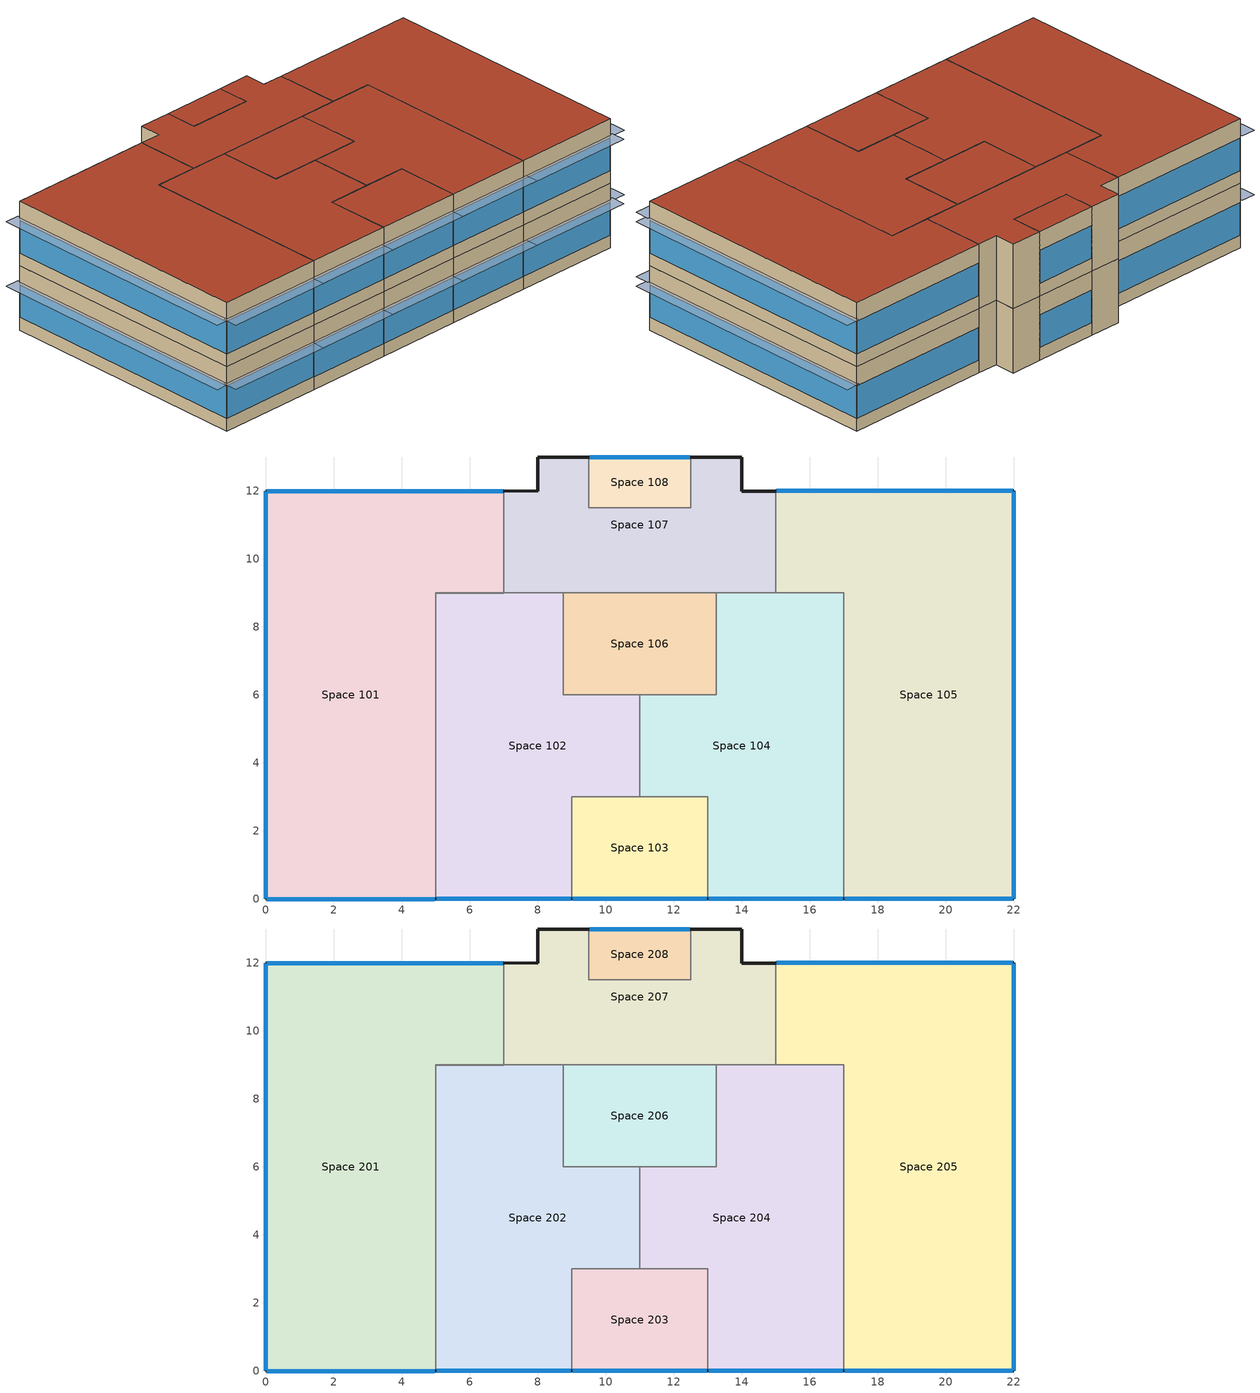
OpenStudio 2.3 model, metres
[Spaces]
Space 101
 floor ground: 7,12 7,9 5,9 5,0 0,0 0,12 z0
 wall outside: 7,12 0,12 0,0 5,0 z0:3
 wall to Space 107: 7,9 7,12 z0:3
 wall to Space 102: 5,0 5,9 7,9 z0:3
 window: 0,11.97 0,0.03 / 6.97,12 0.03,12 z0.6:2.11; 0.03,0 4.97,0 z0.6:2.12
Space 102
 floor ground: 5,9 8.75,9 8.75,6 11,6 11,3 9,3 9,0 5,0 z0
 wall outside: 5,0 9,0 z0:3
 wall to Space 107: 8.75,9 7,9 z0:3
 wall to Space 106: 11,6 8.75,6 8.75,9 z0:3
 wall to Space 104: 11,3 11,6 z0:3
 wall to Space 103: 9,0 9,3 11,3 z0:3
 window: 5.03,0 8.97,0 z0.6:2.12
Space 103
 floor ground: 13,3 13,0 9,0 9,3 z0
 wall outside: 9,0 13,0 z0:3
 wall to Space 104: 13,0 13,3 11,3 z0:3
 window: 9.03,0 12.97,0 z0.6:2.12
Space 104
 floor ground: 17,9 17,0 13,0 13,3 11,3 11,6 13.25,6 13.25,9 z0
 wall outside: 13,0 17,0 z0:3
 wall to Space 106: 13.25,9 13.25,6 11,6 z0:3
 wall to Space 107: 15,9 13.25,9 z0:3
 wall to Space 105: 17,0 17,9 15,9 z0:3
 window: 13.03,0 16.97,0 z0.6:2.12
Space 105
 floor ground: 22,12 22,0 17,0 17,9 15,9 15,12 z0
 wall outside: 17,0 22,0 22,12 15,12 z0:3
 wall to Space 107: 15,12 15,9 z0:3
 window: 22,0.03 22,11.97 / 21.97,12 15.03,12 z0.6:2.11; 17.03,0 21.97,0 z0.6:2.12
Space 106
 floor ground: 13.25,9 13.25,6 8.75,6 8.75,9 z0
 wall to Space 107: 13.25,9 8.75,9 z0:3
Space 107
 floor ground: 14,13 14,12 15,12 15,9 7,9 7,12 8,12 8,13 9.5,13 9.5,11.5 12.5,11.5 12.5,13 z0
 wall outside: 9.5,13 8,13 8,12 7,12 / 15,12 14,12 14,13 12.5,13 z0:3
 wall to Space 108: 12.5,13 12.5,11.5 9.5,11.5 9.5,13 z0:3
Space 108
 floor ground: 12.5,13 12.5,11.5 9.5,11.5 9.5,13 z0
 wall outside: 12.5,13 9.5,13 z0:3
 window: 12.47,13 9.53,13 z0.6:2.13
Space 201
 floor to Space 101: 7,12 7,9 5,9 5,0 0,0 0,12 z3
 wall outside: 7,12 0,12 0,0 5,0 z3:6
 wall to Space 207: 7,9 7,12 z3:6
 wall to Space 202: 5,0 5,9 7,9 z3:6
 window: 6.97,12 0.03,12 / 0,11.97 0,0.03 z3.6:5.11; 0.03,0 4.97,0 z3.6:5.12
 roof outside: 5,0 5,9 7,9 7,12 0,12 0,0 z6
Space 202
 floor to Space 102: 8.75,9 8.75,6 11,6 11,3 9,3 9,0 5,0 5,9 z3
 wall outside: 5,0 9,0 z3:6
 wall to Space 207: 8.75,9 7,9 z3:6
 wall to Space 206: 11,6 8.75,6 8.75,9 z3:6
 wall to Space 204: 11,3 11,6 z3:6
 wall to Space 203: 9,0 9,3 11,3 z3:6
 window: 5.03,0 8.97,0 z3.6:5.12
 roof outside: 9,0 9,3 11,3 11,6 8.75,6 8.75,9 5,9 5,0 z6
Space 203
 floor to Space 103: 13,3 13,0 9,0 9,3 z3
 wall outside: 9,0 13,0 z3:6
 wall to Space 204: 13,0 13,3 11,3 z3:6
 window: 9.03,0 12.97,0 z3.6:5.12
 roof outside: 13,0 13,3 9,3 9,0 z6
Space 204
 floor to Space 104: 17,9 17,0 13,0 13,3 11,3 11,6 13.25,6 13.25,9 z3
 wall outside: 13,0 17,0 z3:6
 wall to Space 206: 13.25,9 13.25,6 11,6 z3:6
 wall to Space 207: 15,9 13.25,9 z3:6
 wall to Space 205: 17,0 17,9 15,9 z3:6
 window: 13.03,0 16.97,0 z3.6:5.12
 roof outside: 17,0 17,9 13.25,9 13.25,6 11,6 11,3 13,3 13,0 z6
Space 205
 floor to Space 105: 22,12 22,0 17,0 17,9 15,9 15,12 z3
 wall outside: 17,0 22,0 22,12 15,12 z3:6
 wall to Space 207: 15,12 15,9 z3:6
 window: 22,0.03 22,11.97 / 21.97,12 15.03,12 z3.6:5.11; 17.03,0 21.97,0 z3.6:5.12
 roof outside: 22,0 22,12 15,12 15,9 17,9 17,0 z6
Space 206
 floor to Space 106: 13.25,9 13.25,6 8.75,6 8.75,9 z3
 wall to Space 207: 13.25,9 8.75,9 z3:6
 roof outside: 13.25,6 13.25,9 8.75,9 8.75,6 z6
Space 207
 floor to Space 107: 14,13 14,12 15,12 15,9 7,9 7,12 8,12 8,13 9.5,13 9.5,11.5 12.5,11.5 12.5,13 z3
 wall outside: 9.5,13 8,13 8,12 7,12 / 15,12 14,12 14,13 12.5,13 z3:6
 wall to Space 208: 12.5,13 12.5,11.5 9.5,11.5 9.5,13 z3:6
 roof outside: 15,9 15,12 14,12 14,13 12.5,13 12.5,11.5 9.5,11.5 9.5,13 8,13 8,12 7,12 7,9 z6
Space 208
 floor to Space 108: 12.5,13 12.5,11.5 9.5,11.5 9.5,13 z3
 wall outside: 12.5,13 9.5,13 z3:6
 window: 12.47,13 9.53,13 z3.6:5.13
 roof outside: 12.5,11.5 12.5,13 9.5,13 9.5,11.5 z6
shading: 22.66,-0.13 22.66,12.13 22,12.13 22,-0.13 z5.26; 22.13,-0.67 22.13,0 16.87,0 16.87,-0.67 z5.27; 22.13,-0.67 22.13,0 16.87,0 16.87,-0.67 z2.27; 22.66,-0.13 22.66,12.13 22,12.13 22,-0.13 z2.26; 17.13,-0.67 17.13,0 12.87,0 12.87,-0.67 z5.27; 17.13,-0.67 17.13,0 12.87,0 12.87,-0.67 z2.27; 13.13,-0.67 13.13,0 8.87,0 8.87,-0.67 z5.27; 13.13,-0.67 13.13,0 8.87,0 8.87,-0.67 z2.27; 9.13,-0.67 9.13,0 4.87,0 4.87,-0.67 z5.27; 9.13,-0.67 9.13,0 4.87,0 4.87,-0.67 z2.27; 5.13,-0.67 5.13,0 -0.13,0 -0.13,-0.67 z5.27; 5.13,-0.67 5.13,0 -0.13,0 -0.13,-0.67 z2.27; 0,-0.13 0,12.13 -0.66,12.13 -0.66,-0.13 z5.26; 0,-0.13 0,12.13 -0.66,12.13 -0.66,-0.13 z2.26
[Building]
Building 1: Space Type=189.1-2009 - Office - OpenOffice - CZ4-8; Default Construction Set=189.1-2009 - CZ5 - Office
[Site]
Site 1
[ClimateZones]
Climate Zone Institution Name 1=ASHRAE; Climate Zone Document Name 1=ANSI/ASHRAE Standard 169; Climate Zone Document Year 1=2006; Climate Zone Institution Name 2=CEC; Climate Zone Document Name 2=California Climate Zone Descriptions; Climate Zone Document Year 2=1995
[DefaultConstructionSet]
189.1-2009 - CZ5 - Office: Default Exterior Surface Constructions=Default Surface Constructions 13; Default Interior Surface Constructions=Default Surface Constructions 14; Default Ground Contact Surface Constructions=Default Surface Constructions 15; Default Exterior SubSurface Constructions=Default Sub Surface Constructions 9; Default Interior SubSurface Constructions=Default Sub Surface Constructions 10; Interior Partition Construction=Interior Partition
[DefaultSurfaceConstructions]
Name | Floor Construction | Wall Construction | Roof Ceiling Construction
Default Surface Constructions 13 | ExtSlabCarpet 4in ClimateZone 1-8 | ASHRAE 189.1-2009 ExtWall Mass ClimateZone 5 | ASHRAE 189.1-2009 ExtRoof IEAD ClimateZone 2-5
Default Surface Constructions 14 | Interior Floor | Interior Wall | Interior Ceiling
Default Surface Constructions 15 | ExtSlabCarpet 4in ClimateZone 1-8 | ExtSlabCarpet 4in ClimateZone 1-8 | ExtSlabCarpet 4in ClimateZone 1-8
[Construction]
ExtSlabCarpet 4in ClimateZone 1-8: MAT-CC05 4 HW CONCRETE, CP02 CARPET PAD
Interior Floor: F16 Acoustic tile, F05 Ceiling air space resistance, M11 100mm lightweight concrete
Interior Wall: G01a 19mm gypsum board, F04 Wall air space resistance, G01a 19mm gypsum board
Interior Ceiling: M11 100mm lightweight concrete, F05 Ceiling air space resistance, F16 Acoustic tile
Exterior Door: F08 Metal surface, I01 25mm insulation board
Interior Window: Clear 3mm
Interior Door; Interior Partition: G05 25mm wood
ASHRAE 189.1-2009 ExtRoof IEAD ClimateZone 2-5: Roof Membrane, Roof Insulation [21], Metal Decking
ASHRAE 189.1-2009 ExtWindow ClimateZone 4-5: Theoretical Glass [207]
ASHRAE 189.1-2009 ExtWall Mass ClimateZone 5: 1IN Stucco, 8IN Concrete HW, Wall Insulation [40], 1/2IN Gypsum
[Material] Thermal Absorptance=0.9
Name | Roughness | Thickness {m} | Conductivity {W/m-K} | Density {kg/m3} | Specific Heat {J/kg-K} | Solar Absorptance | Visible Absorptance
MAT-CC05 4 HW CONCRETE | Rough | 0.1016 | 1.311 | 2240 | 836.8 | 0.85 | 0.85
1IN Stucco | Smooth | 0.0253 | 0.6918 | 1858 | 837 | 0.92 | 0.92
8IN Concrete HW | MediumRough | 0.2033 | 1.7296 | 2243 | 837 | 0.65 | 0.65
1/2IN Gypsum | Smooth | 0.0127 | 0.16 | 784.9 | 830 | 0.4 | 0.4
Roof Membrane | VeryRough | 0.0095 | 0.16 | 1121.29 | 1460 | 0.7 | 0.7
Metal Decking | MediumSmooth | 0.0015 | 45.006 | 7680 | 418.4 | 0.6 | 0.6
F16 Acoustic tile | MediumSmooth | 0.0191 | 0.06 | 368 | 590 | 0.3 | 0.3
M11 100mm lightweight concrete | MediumRough | 0.1016 | 0.53 | 1280 | 840 | 0.5 | 0.5
G01a 19mm gypsum board | MediumSmooth | 0.019 | 0.16 | 800 | 1090 | 0.4 | 0.4
F08 Metal surface | Smooth | 0.0008 | 45.28 | 7824 | 500 | 0.7 | 0.7
I01 25mm insulation board | MediumRough | 0.0254 | 0.03 | 43 | 1210 | 0.6 | 0.6
G05 25mm wood | MediumSmooth | 0.0254 | 0.15 | 608 | 1630 | 0.5 | 0.5
Roof Insulation [21] | MediumRough | 0.2105 | 0.049 | 265 | 836.8 | 0.7 | 0.7
Wall Insulation [40] | MediumRough | 0.0794 | 0.0432 | 91 | 837 | 0.5 | 0.5
[Material:NoMass]
CP02 CARPET PAD: Roughness=Smooth; Thermal Resistance {m2-K/W}=0.1; Thermal Absorptance=0.9; Solar Absorptance=0.8; Visible Absorptance=0.8
[Material:AirGap]
Name | Thermal Resistance {m2-K/W}
F05 Ceiling air space resistance | 0.18
F04 Wall air space resistance | 0.15
[DefaultSubSurfaceConstructions]
Name | Fixed Window Construction | Operable Window Construction | Door Construction | Tubular Daylight Dome Construction | Tubular Daylight Diffuser Construction
Default Sub Surface Constructions 9 | ASHRAE 189.1-2009 ExtWindow ClimateZone 4-5 | ASHRAE 189.1-2009 ExtWindow ClimateZone 4-5 | Exterior Door | Interior Window | Interior Window
Default Sub Surface Constructions 10 | Interior Window | Interior Window | Interior Door
[WindowMaterial:Glazing] Optical Data Type=SpectralAverage; Thickness {m}=0.003; Back Side Solar Reflectance at Normal Incidence=0; Back Side Visible Reflectance at Normal Incidence=0; Infrared Transmittance at Normal Incidence=0; Dirt Correction Factor for Solar and Visible Transmittance=1; Solar Diffusing=No
Name | Solar Transmittance at Normal Incidence | Front Side Solar Reflectance at Normal Incidence | Visible Transmittance at Normal Incidence | Front Side Visible Reflectance at Normal Incidence | Front Side Infrared Hemispherical Emissivity | Back Side Infrared Hemispherical Emissivity | Conductivity {W/m-K}
Clear 3mm | 0.837 | 0.075 | 0.898 | 0.081 | 0.84 | 0.84 | 0.9
Theoretical Glass [207] | 0.3311 | 0.6189 | 0.44 | 0.51 | 0.9 | 0.9 | 0.0133
[WindowMaterial:Blind]
Window Material Blind 1: Slat Width {m}=0.025; Slat Separation {m}=0.01875; Front Side Slat Beam Solar Reflectance=0.5; Back Side Slat Beam Solar Reflectance=0.5; Front Side Slat Diffuse Solar Reflectance=0.5; Back Side Slat Diffuse Solar Reflectance=0.5; Slat Beam Visible Transmittance=0
[SpaceType]
189.1-2009 - Office - OpenOffice - CZ4-8: Default Schedule Set=189.1-2009 - Office - OpenOffice - CZ4-8 Schedule Set; Design Specification Outdoor Air Object=189.1-2009 - Office - OpenOffice - CZ4-8 Ventilation; Standards Building Type=Office; Standards Space Type=OpenOffice
[DefaultScheduleSet]
189.1-2009 - Office - OpenOffice - CZ4-8 Schedule Set: Number of People Schedule=Office Work Occ; People Activity Level Schedule=Office Activity; Lighting Schedule=Office Bldg Light; Electric Equipment Schedule=Office Bldg Equip; Infiltration Schedule=Office Infil Quarter On
[Lights:Definition]
189.1-2009 - Office - OpenOffice - CZ4-8 Lights Definition: Design Level Calculation Method=Watts/Area; Watts per Space Floor Area {W/m2}=10.6563
[Lights]
189.1-2009 - Office - OpenOffice - CZ4-8 Lights: Lights Definition=189.1-2009 - Office - OpenOffice - CZ4-8 Lights Definition; Space or SpaceType=189.1-2009 - Office - OpenOffice - CZ4-8
[DesignSpecification:OutdoorAir]
189.1-2009 - Office - OpenOffice - CZ4-8 Ventilation: Outdoor Air Method=Sum; Outdoor Air Flow per Person {m3/s-person}=0.00943895
[People:Definition]
189.1-2009 - Office - OpenOffice - CZ4-8 People Definition: Number of People Calculation Method=People/Area; People per Space Floor Area {person/m2}=0.0565105; Fraction Radiant=0.3
[People]
189.1-2009 - Office - OpenOffice - CZ4-8 People: People Definition=189.1-2009 - Office - OpenOffice - CZ4-8 People Definition; Space or SpaceType=189.1-2009 - Office - OpenOffice - CZ4-8
[SpaceInfiltration:DesignFlowRate]
189.1-2009 - Office - OpenOffice - CZ4-8 Infiltration: Space or SpaceType=189.1-2009 - Office - OpenOffice - CZ4-8; Design Flow Rate Calculation Method=Flow/ExteriorArea; Flow per Exterior Surface Area {m3/s-m2}=0.000226568
[ElectricEquipment:Definition]
189.1-2009 - Office - OpenOffice - CZ4-8 Electric Equipment Definition: Design Level Calculation Method=Watts/Area; Watts per Space Floor Area {W/m2}=7.64238
[ElectricEquipment]
189.1-2009 - Office - OpenOffice - CZ4-8 Electric Equipment: Electric Equipment Definition=189.1-2009 - Office - OpenOffice - CZ4-8 Electric Equipment Definition; Space or SpaceType=189.1-2009 - Office - OpenOffice - CZ4-8
[ShadingControl]
Shading Control 1: Shading Type=InteriorBlind; Shading Device Material=Window Material Blind 1
[BuildingStory] Nominal Floor to Floor Height {m}=3
Name | Nominal Z Coordinate {m}
Building Story 1 | 0
Building Story 2 | 3
[Space]
Name | Building Story
Space 101; Space 102; Space 103; Space 104; Space 105; Space 106; Space 107; Space 108 | Building Story 1
Space 201; Space 202; Space 203; Space 204; Space 205; Space 206; Space 207; Space 208 | Building Story 2
[Schedule:Ruleset]
Name | Default Day Schedule | Summer Design Day Schedule | Winter Design Day Schedule
Office Bldg Light | Office Bldg Light Default Schedule | Office Bldg Light Summer Design Day | Office Bldg Light Winter Design Day
Office Activity | Office Activity Default Schedule | Office Activity Summer Design Day | Office Activity Winter Design Day
Office Infil Quarter On | Office Infil Quarter On Default Schedule | Office Infil Quarter On Summer Design Day | Office Infil Quarter On Winter Design Day
Office Bldg Equip | Office Bldg Equip Default Schedule | Office Bldg Equip Summer Design Day | Office Bldg Equip Winter Design Day
Office Work Occ | Office Bldg Occ Default Schedule | Office Bldg Occ Summer Design Day | Office Bldg Occ Winter Design Day
[Schedule:Day]
Office Bldg Light Default Schedule: 5, 0, 0.05, 7, 0, 0.1, 8, 0, 0.3, 17, 0, 0.9, 18, 0, 0.7, 20, 0, 0.5, 22, 0, 0.3, 23, 0, 0.1, 24, 0, 0.05
Office Bldg Light Summer Design Day; Office Infil Quarter On Rule 1 Day Schedule; Office Bldg Equip Summer Design Day: 24, 0, 1
Office Bldg Light Winter Design Day; Office Bldg Equip Winter Design Day; Office Bldg Occ Winter Design Day; Office Bldg Occ Rule 1 Day Schedule: 24, 0, 0
Office Bldg Light Rule 1 Day Schedule: 24, 0, 0.05
Office Bldg Light Rule 2 Day Schedule: 6, 0, 0.05, 8, 0, 0.1, 14, 0, 0.5, 17, 0, 0.15, 24, 0, 0.05
Office Activity Default Schedule; Office Activity Summer Design Day; Office Activity Winter Design Day: 24, 0, 132
Office Infil Quarter On Default Schedule; Office Infil Quarter On Summer Design Day: 6, 0, 1, 22, 0, 0.25, 24, 0, 1
Office Infil Quarter On Winter Design Day; Office Infil Quarter On Rule 2 Day Schedule: 6, 0, 1, 18, 0, 0.25, 24, 0, 1
Office Bldg Equip Default Schedule: 8, 0, 0.4, 12, 0, 0.9, 13, 0, 0.8, 17, 0, 0.9, 18, 0, 0.8, 20, 0, 0.6, 22, 0, 0.5, 24, 0, 0.4
Office Bldg Equip Rule 1 Day Schedule: 24, 0, 0.3
Office Bldg Equip Rule 2 Day Schedule: 6, 0, 0.3, 8, 0, 0.4, 14, 0, 0.5, 17, 0, 0.35, 24, 0, 0.3
Office Bldg Occ Default Schedule: 6, 0, 0, 7, 0, 0.1, 8, 0, 0.2, 12, 0, 0.85, 13, 0, 0.5, 17, 0, 0.85, 18, 0, 0.7, 20, 0, 0.4, 22, 0, 0.1, 24, 0, 0.05
Office Bldg Occ Summer Design Day: 6, 0, 0, 22, 0, 1, 24, 0, 0.05
Office Bldg Occ Rule 2 Day Schedule: 6, 0, 0, 8, 0, 0.1, 14, 0, 0.4, 17, 0, 0.1, 24, 0, 0
[Schedule:Rule] Apply Monday=No; Apply Tuesday=No; Apply Wednesday=No; Apply Thursday=No; Apply Friday=No; Date Specification Type=DateRange; Start Month=1; Start Day=1; End Month=12; End Day=31
Name | Schedule Ruleset | Rule Order | Day Schedule | Apply Sunday | Apply Saturday
Office Bldg Light Rule 1 | Office Bldg Light | 0 | Office Bldg Light Rule 1 Day Schedule | Yes | No
Office Bldg Light Rule 2 | Office Bldg Light | 1 | Office Bldg Light Rule 2 Day Schedule | No | Yes
Office Infil Quarter On Rule 1 | Office Infil Quarter On | 0 | Office Infil Quarter On Rule 1 Day Schedule | Yes | No
Office Infil Quarter On Rule 2 | Office Infil Quarter On | 1 | Office Infil Quarter On Rule 2 Day Schedule | No | Yes
Office Bldg Equip Rule 1 | Office Bldg Equip | 0 | Office Bldg Equip Rule 1 Day Schedule | Yes | No
Office Bldg Equip Rule 2 | Office Bldg Equip | 1 | Office Bldg Equip Rule 2 Day Schedule | No | Yes
Office Work Occ Rule 1 | Office Work Occ | 0 | Office Bldg Occ Rule 1 Day Schedule | Yes | No
Office Work Occ Rule 2 | Office Work Occ | 1 | Office Bldg Occ Rule 2 Day Schedule | No | Yes
